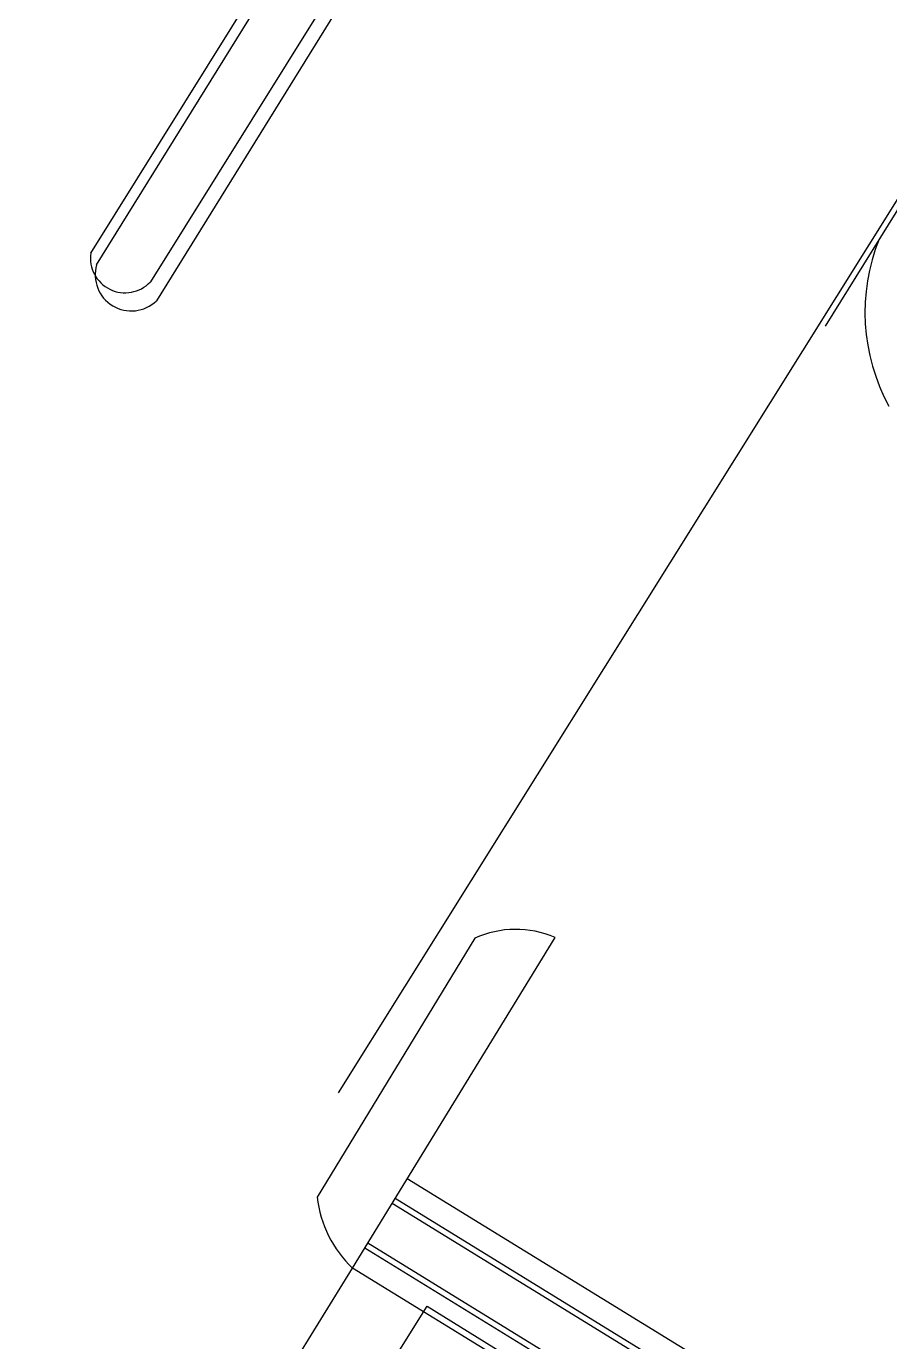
# Model space of a CAD drawing. Header units: metres. Extents: x 324293 to 653279, y 3585589 to 7191434.
# Drawn here: x 334366.33 to 334388.59, y 3600422.62 to 3600456.54 of the extents above; entities that cross this region are included whole.
import ezdxf

# ---------------------------------------------------------------- set-up
doc = ezdxf.new("R2010")
doc.units = ezdxf.units.M
for name, color, linetype in [('divar', 255, 'Continuous'), ('masir', 25, 'Continuous'), ('point pump grid', 44, 'Continuous'), ('sang gadval', 8, 'Continuous')]:
    doc.layers.add(name, color=color, linetype=linetype)

msp = doc.modelspace()

# ---------------------------------------------------------------- linework, layer by layer
at = {"layer": 'divar', "elevation": 1313.14403, "flags": 128}
msp.add_lwpolyline([(334383.5446, 3600333.24), (334338.2279, 3600362.053), (334376.664, 3600423.533), (334425.5089, 3600393.245), (334383.5446, 3600333.24)], dxfattribs=at)
at = {"layer": 'masir'}
for p, q in [((334368.14151, 3600450.39221, 1313.25213), (334418.5072, 3600531.67478, 1313.25213)), ((334420.03727, 3600530.72668, 1313.25213), (334369.68388, 3600449.46456, 1313.25213)), ((334432.78786, 3600522.82589, 1313.25213), (334386.92431, 3600448.80964, 1313.25213)), ((334377.89046, 3600433.02612, 1313.12938), (334373.8297, 3600426.3478, 1313.12938)), ((334374.74229, 3600424.52026, 1313.25213), (334379.96225, 3600433.04838, 1313.25219)), ((334401.88121, 3600411.00824, 1313.35097), (334376.15191, 3600426.82308, 1313.45094)), ((334426.92711, 3600394.7331, 1313.25213), (334375.76037, 3600426.1834, 1313.45094)), ((334426.22018, 3600393.58299, 1313.25213), (334375.05561, 3600425.03196, 1313.45093)), ((334426.29873, 3600393.71078, 1313.25213), (334375.13392, 3600425.15989, 1313.45093))]:
    msp.add_line(p, q, dxfattribs=at)
at = {"layer": 'masir', "lineweight": 30}
msp.add_line((334427.00566, 3600394.86089, 1313.25213), (334375.83868, 3600426.31133, 1313.45094), dxfattribs=at)
at = {"layer": 'masir'}
for centre, radius, start, end in [((334369.03847, 3600450.13751, 1313.25213), 0.93242, 164.147756, 313.803288), ((334378.95157, 3600430.69014, 1313.25219), 2.56569, 66.801356, 114.429818), ((334376.75952, 3600426.66921, 1313.00663), 2.94741, 186.260411, 226.810716)]:
    msp.add_arc(centre, radius, start, end, dxfattribs=at)
at = {"layer": 'point pump grid'}
for p, q in [((334342.38171, 3600372.27633, 1313.25213), (334374.74229, 3600424.52026, 1313.25213)), ((334425.90599, 3600393.07183, 1313.25213), (334374.74229, 3600424.52026, 1313.45093))]:
    msp.add_line(p, q, dxfattribs=at)
msp.add_arc((334393.0066, 3600449.16796, 1313.25213), 5.05632, 158.088103, 208.589055, dxfattribs=at)
at = {"layer": 'sang gadval', "flags": 128}
for points, elevation in [([(334367.9937, 3600450.698), (334418.714, 3600532.029)], 1313.25213), ([(334438.5202, 3600531.596), (334374.3707, 3600429.04)], 1313.00853), ([(334420.0975, 3600530.993), (334369.5283, 3600449.951)], 1313.25213)]:
    msp.add_lwpolyline(points, dxfattribs=dict(at, elevation=elevation))
at = {"layer": 'sang gadval'}
msp.add_arc((334368.8789, 3600450.56672, 1313.25213), 0.89489, 171.563934, 316.52504, dxfattribs=at)

doc.saveas('drawing.dxf')
